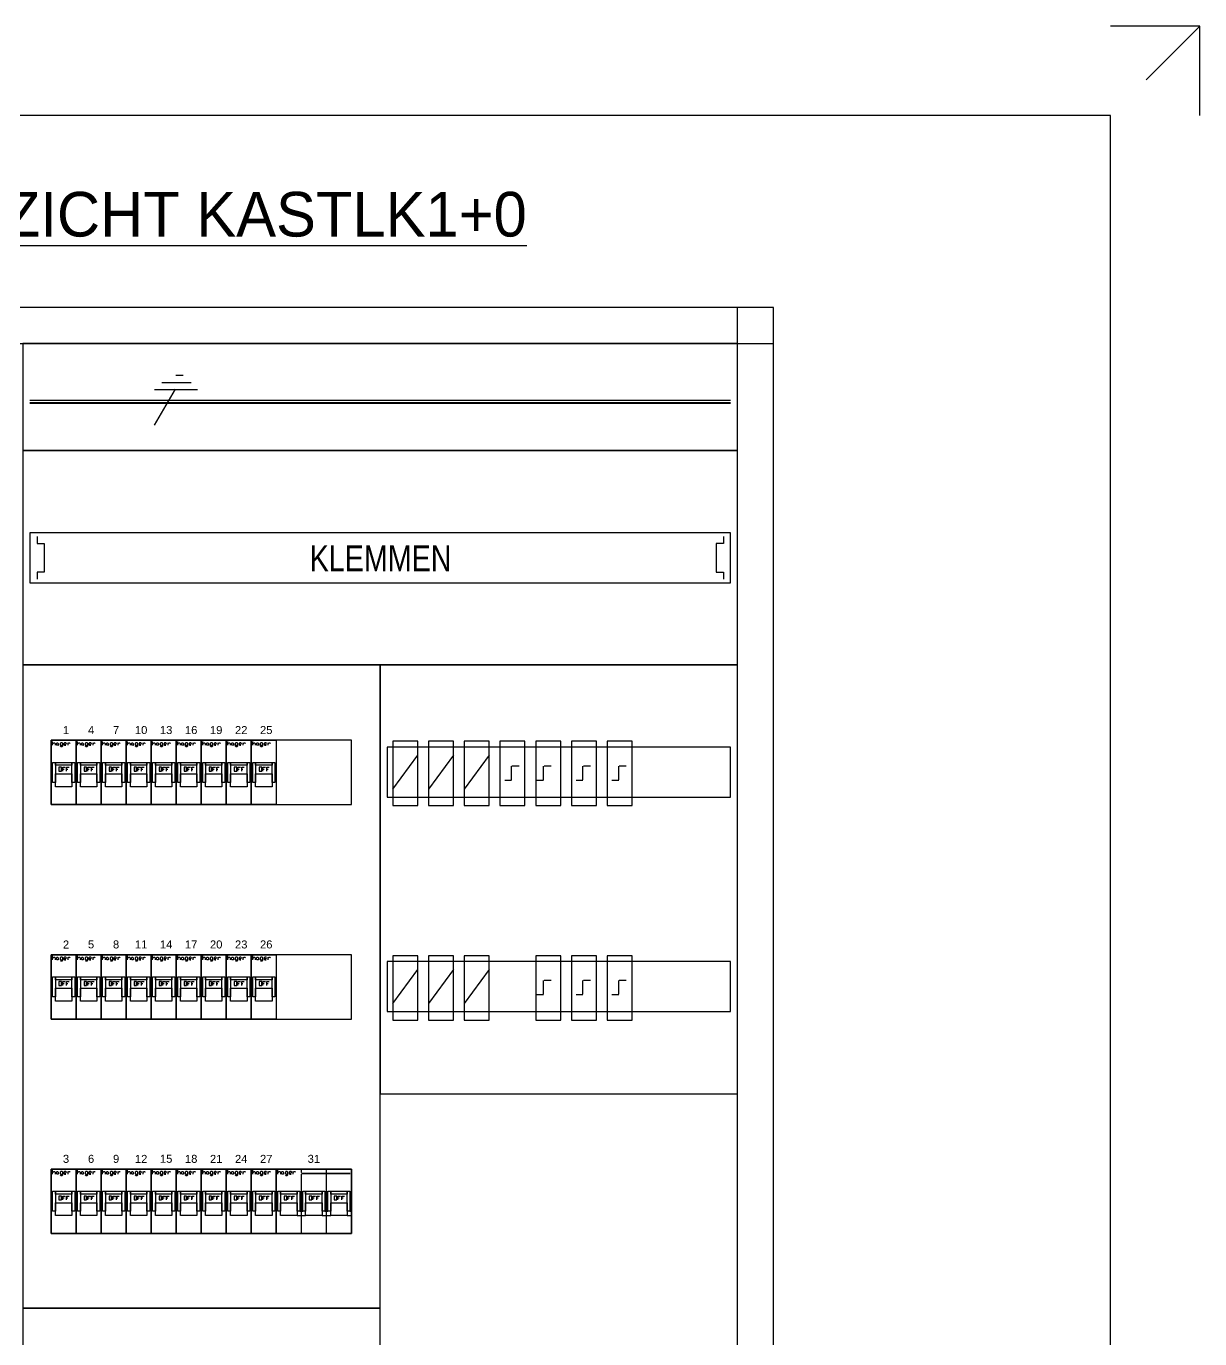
# Model space of a CAD drawing. Header units: millimetres. Extents: x 0 to 420, y 0 to 297.
# Drawn here: x 288.7 to 420, y 150.1 to 297 of the extents above; entities that cross this region are included whole.
import ezdxf
from ezdxf.enums import TextEntityAlignment as Align

# ---------------------------------------------------------------- set-up
doc = ezdxf.new("R2010")
doc.units = ezdxf.units.MM
doc.layers.get('0').update_dxf_attribs({"linetype": 'CONTINUOUS'})
for name, color, linetype in [('00kad018', 1, 'CONTINUOUS'), ('00kad070', 5, 'CONTINUOUS'), ('BL$2----_KADER', 7, 'CONTINUOUS'), ('KAST AANZICHT', 1, 'CONTINUOUS'), ('Kast-aanzicht', 1, 'CONTINUOUS')]:
    doc.layers.add(name, color=color, linetype=linetype)
doc.styles.add('BURO-050', font='BUROFONT.shx', dxfattribs={"height": 5})
doc.styles.add('GREEN', font='txt')
doc.styles.add('NOOTER', font='arial.ttf')

# ---------------------------------------------------------------- blocks, each defined once
blk = doc.blocks.new('a3-windesheim-hor')
at = {"layer": '00kad018', "color": 1}
for p, q in [((420, 297), (410, 297)), ((420, 297), (414, 291)), ((420, 287), (420, 297))]:
    blk.add_line(p, q, dxfattribs=at)
at = {"layer": '00kad070', "color": 5}
for p, q in [((410, 287), (20, 287)), ((410, 10), (410, 287))]:
    blk.add_line(p, q, dxfattribs=at)
blk = doc.blocks.new('HAG08')
at = {"color": 0}
for p, q in [((-16.49, -3.5), (-16.49, -0.85)), ((-16.49, -0.85), (-16.49, -0.85)), ((-16.49, -2.61), (-15.61, -1.73)), ((-15.61, -1.73), (-15.17, -1.73)), ((-15.17, -1.73), (-14.72, -2.17)), ((-14.72, -3.5), (-14.73, -3.5)), ((-14.72, -2.17), (-14.72, -3.5)), ((-13.84, -2.17), (-13.4, -1.73)), ((-13.84, -3.06), (-13.84, -2.17)), ((-13.4, -3.5), (-13.84, -3.06)), ((-13.4, -1.73), (-12.96, -1.73)), ((-12.96, -3.5), (-13.4, -3.5)), ((-12.96, -1.73), (-12.52, -2.17)), ((-12.52, -3.06), (-12.96, -3.5)), ((-12.52, -2.17), (-12.52, -3.06)), ((-12.52, -3.06), (-12.07, -3.5)), ((-12.07, -3.5), (-12.08, -3.5)), ((-10.75, -1.73), (-11.19, -2.17)), ((-11.19, -2.17), (-11.19, -3.06)), ((-11.19, -3.06), (-10.75, -3.5)), ((-11.19, -3.94), (-10.75, -4.38)), ((-9.86, -1.73), (-10.75, -1.73)), ((-10.75, -3.5), (-9.43, -3.5)), ((-10.75, -4.38), (-9.86, -4.38)), ((-9.43, -2.17), (-9.86, -1.73)), ((-9.86, -4.38), (-9.43, -3.94)), ((-9.43, -3.94), (-9.43, -2.17)), ((-9.43, -3.5), (-9.43, -3.5)), ((-8.1, -1.73), (-8.54, -2.17)), ((-8.54, -2.17), (-8.54, -3.06)), ((-8.54, -2.61), (-7.22, -2.61)), ((-8.54, -3.06), (-8.1, -3.5)), ((-7.22, -1.73), (-8.1, -1.73)), ((-8.1, -3.5), (-7.22, -3.5)), ((-6.77, -2.17), (-7.22, -1.73)), ((-7.22, -2.61), (-6.77, -2.17)), ((-7.22, -3.5), (-7.22, -3.5)), ((-5.89, -1.73), (-5.89, -3.5)), ((-5.89, -2.61), (-5.01, -1.73)), ((-5.89, -3.5), (-5.89, -3.5)), ((-5.01, -1.73), (-4.57, -1.73)), ((-4.57, -1.73), (-4.12, -2.17)), ((-4.12, -2.17), (-4.13, -2.17)), ((-10.23, -18.85), (-12, -18.85)), ((-12, -18.85), (-12, -21.5)), ((-12, -21.5), (-10.23, -21.5)), ((-12, -21.5), (-12, -21.5)), ((-10.23, -21.5), (-10.23, -18.85)), ((-9.34, -21.5), (-9.34, -18.85)), ((-9.34, -18.85), (-7.58, -18.85)), ((-9.34, -20.17), (-8.46, -20.17)), ((-8.46, -20.17), (-8.47, -20.17)), ((-7.58, -18.85), (-7.58, -18.85)), ((-6.7, -21.5), (-6.7, -18.85)), ((-6.7, -18.85), (-4.93, -18.85)), ((-6.7, -20.17), (-5.81, -20.17)), ((-5.81, -20.17), (-5.81, -20.17)), ((-4.93, -18.85), (-4.93, -18.85))]:
    blk.add_line(p, q, dxfattribs=at)
for points in [[(-17.5, -45), (-17.5, 0), (0, 0), (0, -45)], [(-16.5, -29.5), (-16.5, -15.5), (-14.5, -15.5), (-14.5, -29.5)], [(-14.5, -17.5), (-14.5, -15.5), (-3, -15.5), (-3, -17.5)], [(-3, -29.5), (-3, -15.5), (-1, -15.5), (-1, -29.5)], [(-14.5, -32.5), (-14.5, -23.5), (-3, -23.5), (-3, -32.5)]]:
    blk.add_lwpolyline(points, close=True, dxfattribs=at)
blk = doc.blocks.new('HAG07')
at = {"color": 0}
for p, q in [((0.22, 8.85), (0.22, 9.42)), ((0.22, 9.42), (0.22, 9.42)), ((0.22, 9.04), (0.41, 9.23)), ((0.41, 9.23), (0.5, 9.23)), ((0.5, 9.23), (0.6, 9.14)), ((0.6, 9.14), (0.6, 8.85)), ((0.6, 8.85), (0.6, 8.85)), ((0.79, 9.14), (0.88, 9.23)), ((0.79, 8.95), (0.79, 9.14)), ((0.88, 8.85), (0.79, 8.95)), ((0.88, 9.23), (0.97, 9.23)), ((0.97, 8.85), (0.88, 8.85)), ((0.97, 9.23), (1.07, 9.14)), ((1.07, 8.95), (0.97, 8.85)), ((1.07, 9.14), (1.07, 8.95)), ((1.07, 8.95), (1.16, 8.85)), ((1.16, 8.85), (1.16, 8.85)), ((1.44, 9.23), (1.35, 9.14)), ((1.35, 9.14), (1.35, 8.95)), ((1.35, 8.95), (1.44, 8.85)), ((1.35, 8.76), (1.44, 8.66)), ((1.63, 9.23), (1.44, 9.23)), ((1.44, 8.85), (1.73, 8.85)), ((1.44, 8.66), (1.63, 8.66)), ((1.73, 9.14), (1.63, 9.23)), ((1.63, 8.66), (1.73, 8.76)), ((1.73, 8.76), (1.73, 9.14)), ((1.73, 8.85), (1.73, 8.85)), ((2.01, 9.23), (1.92, 9.14)), ((1.92, 9.14), (1.92, 8.95)), ((1.92, 9.04), (2.2, 9.04)), ((1.92, 8.95), (2.01, 8.85)), ((2.2, 9.23), (2.01, 9.23)), ((2.01, 8.85), (2.2, 8.85)), ((2.29, 9.14), (2.2, 9.23)), ((2.2, 9.04), (2.29, 9.14)), ((2.2, 8.85), (2.2, 8.85)), ((2.48, 9.23), (2.48, 8.85)), ((2.48, 9.04), (2.67, 9.23)), ((2.48, 8.85), (2.48, 8.85)), ((2.67, 9.23), (2.76, 9.23)), ((2.76, 9.23), (2.86, 9.14)), ((2.86, 9.14), (2.86, 9.14)), ((3.73, 9.6), (3.73, 9.09)), ((3.73, 8.83), (3.73, 0)), ((7.47, 9.09), (7.47, 9.6)), ((7.47, 0), (7.47, 8.83)), ((1.56, 5.58), (1.18, 5.58)), ((1.18, 5.58), (1.18, 5.01)), ((1.18, 5.01), (1.56, 5.01)), ((1.18, 5.01), (1.18, 5.01)), ((1.56, 5.01), (1.56, 5.58)), ((1.74, 5.01), (1.74, 5.58)), ((1.74, 5.58), (2.12, 5.58)), ((1.74, 5.3), (1.93, 5.3)), ((1.93, 5.3), (1.93, 5.3)), ((2.12, 5.58), (2.12, 5.58)), ((2.31, 5.01), (2.31, 5.58)), ((2.31, 5.58), (2.69, 5.58)), ((2.31, 5.3), (2.5, 5.3)), ((2.5, 5.3), (2.5, 5.3)), ((2.69, 5.58), (2.69, 5.58)), ((5.29, 5.58), (4.91, 5.58)), ((4.91, 5.58), (4.91, 5.01)), ((4.91, 5.01), (5.29, 5.01)), ((4.91, 5.01), (4.91, 5.01)), ((5.29, 5.01), (5.29, 5.58)), ((5.47, 5.01), (5.47, 5.58)), ((5.47, 5.58), (5.85, 5.58)), ((5.47, 5.3), (5.66, 5.3)), ((5.66, 5.3), (5.66, 5.3)), ((5.85, 5.58), (5.85, 5.58)), ((6.04, 5.01), (6.04, 5.58)), ((6.04, 5.58), (6.42, 5.58)), ((6.04, 5.3), (6.23, 5.3)), ((6.23, 5.3), (6.23, 5.3)), ((6.42, 5.58), (6.42, 5.58)), ((9.02, 5.58), (8.64, 5.58)), ((8.64, 5.58), (8.64, 5.01)), ((8.64, 5.01), (9.02, 5.01)), ((8.64, 5.01), (8.64, 5.01)), ((9.02, 5.01), (9.02, 5.58)), ((9.2, 5.01), (9.2, 5.58)), ((9.2, 5.58), (9.58, 5.58)), ((9.2, 5.3), (9.39, 5.3)), ((9.39, 5.3), (9.39, 5.3)), ((9.58, 5.58), (9.58, 5.58)), ((9.77, 5.01), (9.77, 5.58)), ((9.77, 5.58), (10.15, 5.58)), ((9.77, 5.3), (9.96, 5.3)), ((9.96, 5.3), (9.96, 5.3)), ((10.15, 5.58), (10.15, 5.58)), ((3.09, 2.67), (4.37, 2.67)), ((3.52, 3.31), (3.95, 3.31)), ((6.83, 2.67), (8.11, 2.67)), ((7.25, 3.31), (7.68, 3.31)), ((10.56, 2.67), (11.2, 2.67)), ((10.99, 3.31), (11.2, 3.31))]:
    blk.add_line(p, q, dxfattribs=at)
for points in [[(0, 0), (0, 9.6), (11.2, 9.6), (11.2, 0)], [(0.21, 3.31), (0.21, 6.29), (0.64, 6.29), (0.64, 3.31)], [(0.64, 5.87), (0.64, 6.29), (3.09, 6.29), (3.09, 5.87)], [(3.09, 3.31), (3.09, 6.29), (3.52, 6.29), (3.52, 3.31)], [(3.95, 3.31), (3.95, 6.29), (4.37, 6.29), (4.37, 3.31)], [(4.37, 5.87), (4.37, 6.29), (6.83, 6.29), (6.83, 5.87)], [(6.83, 3.31), (6.83, 6.29), (7.25, 6.29), (7.25, 3.31)], [(7.68, 3.31), (7.68, 6.29), (8.11, 6.29), (8.11, 3.31)], [(8.11, 5.87), (8.11, 6.29), (10.56, 6.29), (10.56, 5.87)], [(10.56, 3.31), (10.56, 6.29), (10.99, 6.29), (10.99, 3.31)], [(0.64, 2.67), (0.64, 4.59), (3.09, 4.59), (3.09, 2.67)], [(4.37, 2.67), (4.37, 4.59), (6.83, 4.59), (6.83, 2.67)], [(8.11, 2.67), (8.11, 4.59), (10.56, 4.59), (10.56, 2.67)]]:
    blk.add_lwpolyline(points, close=True, dxfattribs=at)
at = {"color": 0, "const_width": 0.256}
blk.add_lwpolyline([(3.73, 8.96), (11.05, 8.96)], dxfattribs=at)

msp = doc.modelspace()

# ---------------------------------------------------------------- linework, layer by layer
at = {"layer": 'KAST AANZICHT', "color": 1, "linetype": 'Continuous'}
for p, q in [((372.29, 265.5), (244.29, 265.5)), ((368.29, 89.5), (368.29, 265.5)), ((372.29, 89.5), (372.29, 265.5)), ((244.29, 261.5), (372.29, 261.5)), ((303.84, 257.13), (307.14, 257.13)), ((305.44, 257.93), (306.24, 257.93)), ((303.04, 252.33), (305.38, 256.36)), ((303.04, 256.33), (307.84, 256.33)), ((367.49, 255.12), (289.09, 255.12)), ((367.49, 254.84), (289.09, 254.84)), ((367.49, 254.76), (289.09, 254.76)), ((289.89, 239.9), (289.89, 239.1)), ((366.69, 239.9), (366.69, 239.1)), ((289.89, 239.1), (290.69, 239.1)), ((290.69, 239.1), (290.69, 235.9)), ((366.69, 239.1), (365.89, 239.1)), ((365.89, 239.1), (365.89, 235.9)), ((290.69, 235.9), (289.89, 235.9)), ((289.89, 235.9), (289.89, 235.1)), ((365.89, 235.9), (366.69, 235.9)), ((366.69, 235.9), (366.69, 235.1)), ((329.72, 211.6), (332.52, 215.4)), ((333.72, 211.6), (336.52, 215.4)), ((337.72, 211.6), (340.52, 215.4)), ((342.98, 212.65), (342.98, 214.19)), ((343.03, 214.22), (343.83, 214.22)), ((346.58, 212.65), (346.58, 214.19)), ((346.63, 214.22), (347.43, 214.22)), ((350.98, 212.65), (350.98, 214.19)), ((351.03, 214.22), (351.83, 214.22)), ((354.98, 212.65), (354.98, 214.19)), ((355.03, 214.22), (355.83, 214.22)), ((342.23, 212.62), (342.98, 212.62)), ((345.83, 212.62), (346.58, 212.62)), ((350.23, 212.62), (350.98, 212.62)), ((354.23, 212.62), (354.98, 212.62)), ((329.72, 187.6), (332.52, 191.4)), ((333.72, 187.6), (336.52, 191.4)), ((337.72, 187.6), (340.52, 191.4)), ((346.58, 188.65), (346.58, 190.19)), ((346.63, 190.22), (347.43, 190.22)), ((350.98, 188.65), (350.98, 190.19)), ((351.03, 190.22), (351.83, 190.22)), ((354.98, 188.65), (354.98, 190.19)), ((355.03, 190.22), (355.83, 190.22)), ((345.83, 188.62), (346.58, 188.62)), ((350.23, 188.62), (350.98, 188.62)), ((354.23, 188.62), (354.98, 188.62))]:
    msp.add_line(p, q, dxfattribs=at)
for points in [[(288.29, 249.5), (368.29, 249.5), (368.29, 261.5), (288.29, 261.5)], [(288.29, 225.5), (368.29, 225.5), (368.29, 249.5), (288.29, 249.5)], [(289.09, 234.7), (367.49, 234.7), (367.49, 240.3), (289.09, 240.3)], [(288.29, 153.5), (328.29, 153.5), (328.29, 225.5), (288.29, 225.5)], [(368.29, 225.5), (328.29, 225.5), (328.29, 177.5), (368.29, 177.5)], [(291.47, 209.87), (325.07, 209.87), (325.07, 217.07), (291.47, 217.07)], [(329.09, 210.7), (367.49, 210.7), (367.49, 216.3), (329.09, 216.3)], [(329.09, 210.7), (367.49, 210.7), (367.49, 216.3), (329.09, 216.3)], [(329.69, 209.76), (332.49, 209.76), (332.49, 216.96), (329.69, 216.96)], [(333.69, 209.76), (336.49, 209.76), (336.49, 216.96), (333.69, 216.96)], [(337.69, 209.76), (340.49, 209.76), (340.49, 216.96), (337.69, 216.96)], [(341.69, 209.76), (344.49, 209.76), (344.49, 216.96), (341.69, 216.96)], [(345.69, 209.76), (348.49, 209.76), (348.49, 216.96), (345.69, 216.96)], [(349.69, 209.76), (352.49, 209.76), (352.49, 216.96), (349.69, 216.96)], [(353.69, 209.76), (356.49, 209.76), (356.49, 216.96), (353.69, 216.96)], [(291.47, 185.87), (325.07, 185.87), (325.07, 193.07), (291.47, 193.07)], [(329.69, 185.76), (332.49, 185.76), (332.49, 192.96), (329.69, 192.96)], [(333.69, 185.76), (336.49, 185.76), (336.49, 192.96), (333.69, 192.96)], [(337.69, 185.76), (340.49, 185.76), (340.49, 192.96), (337.69, 192.96)], [(345.69, 185.76), (348.49, 185.76), (348.49, 192.96), (345.69, 192.96)], [(349.69, 185.76), (352.49, 185.76), (352.49, 192.96), (349.69, 192.96)], [(353.69, 185.76), (356.49, 185.76), (356.49, 192.96), (353.69, 192.96)], [(329.09, 186.7), (367.49, 186.7), (367.49, 192.3), (329.09, 192.3)], [(329.09, 186.7), (367.49, 186.7), (367.49, 192.3), (329.09, 192.3)], [(291.47, 161.87), (325.07, 161.87), (325.07, 169.07), (291.47, 169.07)], [(288.29, 129.5), (328.29, 129.5), (328.29, 153.5), (288.29, 153.5)]]:
    msp.add_lwpolyline(points, close=True, dxfattribs=at)

# ---------------------------------------------------------------- block references
at = {"layer": 'BL$2----_KADER'}
msp.add_blockref('a3-windesheim-hor', (0, 0), dxfattribs=at)
at = {"layer": 'KAST AANZICHT'}
for name, p, xscale, yscale, zscale in [('HAG08', (294.27, 217.07), 0.160000000000025, 0.160000000000025, 0.160000000000025), ('HAG08', (297.07, 217.07), 0.160000000000025, 0.160000000000025, 0.160000000000025), ('HAG08', (299.87, 217.07), 0.160000000000025, 0.160000000000025, 0.160000000000025), ('HAG08', (302.67, 217.07), 0.160000000000025, 0.160000000000025, 0.160000000000025), ('HAG08', (305.47, 217.07), 0.160000000000025, 0.160000000000025, 0.160000000000025), ('HAG08', (308.27, 217.07), 0.160000000000025, 0.160000000000025, 0.160000000000025), ('HAG08', (311.07, 217.07), 0.160000000000025, 0.160000000000025, 0.160000000000025), ('HAG08', (313.87, 217.07), 0.160000000000025, 0.160000000000025, 0.160000000000025), ('HAG08', (316.67, 217.07), 0.160000000000025, 0.160000000000025, 0.160000000000025), ('HAG08', (294.27, 193.07), 0.160000000000025, 0.160000000000025, 0.160000000000025), ('HAG08', (297.07, 193.07), 0.160000000000025, 0.160000000000025, 0.160000000000025), ('HAG08', (299.87, 193.07), 0.160000000000025, 0.160000000000025, 0.160000000000025), ('HAG08', (302.67, 193.07), 0.160000000000025, 0.160000000000025, 0.160000000000025), ('HAG08', (305.47, 193.07), 0.160000000000025, 0.160000000000025, 0.160000000000025), ('HAG08', (308.27, 193.07), 0.160000000000025, 0.160000000000025, 0.160000000000025), ('HAG08', (311.07, 193.07), 0.160000000000025, 0.160000000000025, 0.160000000000025), ('HAG08', (313.87, 193.07), 0.160000000000025, 0.160000000000025, 0.160000000000025), ('HAG08', (316.67, 193.07), 0.160000000000025, 0.160000000000025, 0.160000000000025), ('HAG08', (294.27, 169.07), 0.160000000000025, 0.160000000000025, 0.160000000000025), ('HAG08', (297.07, 169.07), 0.160000000000025, 0.160000000000025, 0.160000000000025), ('HAG08', (299.87, 169.07), 0.160000000000025, 0.160000000000025, 0.160000000000025), ('HAG08', (302.67, 169.07), 0.160000000000025, 0.160000000000025, 0.160000000000025), ('HAG08', (305.47, 169.07), 0.160000000000025, 0.160000000000025, 0.160000000000025), ('HAG08', (308.27, 169.07), 0.160000000000025, 0.160000000000025, 0.160000000000025), ('HAG08', (311.07, 169.07), 0.160000000000025, 0.160000000000025, 0.160000000000025), ('HAG08', (313.87, 169.07), 0.160000000000025, 0.160000000000025, 0.160000000000025), ('HAG08', (316.67, 169.07), 0.160000000000025, 0.160000000000025, 0.160000000000025), ('HAG07', (316.67, 161.87), 0.75, 0.75, 0.75)]:
    msp.add_blockref(name, p, dxfattribs=dict(at, xscale=xscale, yscale=yscale, zscale=zscale))

# ---------------------------------------------------------------- texts
at = {"layer": 'KAST AANZICHT', "color": 1, "linetype": 'Continuous', "style": 'GREEN', "width": 0.833333}
msp.add_text('KLEMMEN', height=2.88, dxfattribs=at).set_placement((320.4, 236))
at = {"layer": 'KAST AANZICHT', "style": 'NOOTER'}
for s, p in [('1', (293.14, 218.22)), ('4', (295.94, 218.22)), ('7', (298.74, 218.22)), ('10', (301.54, 218.22)), ('13', (304.34, 218.22)), ('16', (307.14, 218.22)), ('19', (309.94, 218.22)), ('22', (312.74, 218.22)), ('25', (315.54, 218.22)), ('2', (293.14, 194.22)), ('5', (295.94, 194.22)), ('8', (298.74, 194.22)), ('11', (301.54, 194.22)), ('14', (304.34, 194.22)), ('17', (307.14, 194.22)), ('20', (309.94, 194.22)), ('23', (312.74, 194.22)), ('26', (315.54, 194.22)), ('3', (293.14, 170.22)), ('6', (295.94, 170.22)), ('9', (298.74, 170.22)), ('12', (301.54, 170.22)), ('15', (304.34, 170.22)), ('18', (307.14, 170.22)), ('21', (309.94, 170.22)), ('24', (312.74, 170.22)), ('27', (315.54, 170.22)), ('31', (320.87, 170.22))]:
    msp.add_text(s, height=0.896, dxfattribs=at).set_placement(p, align=Align.MIDDLE)
at = {"layer": 'Kast-aanzicht', "color": 4, "style": 'BURO-050'}
msp.add_text('%%UAANZICHT KASTLK1+0', height=5, dxfattribs=at).set_placement((272.43, 273.46))

doc.saveas('drawing.dxf')
